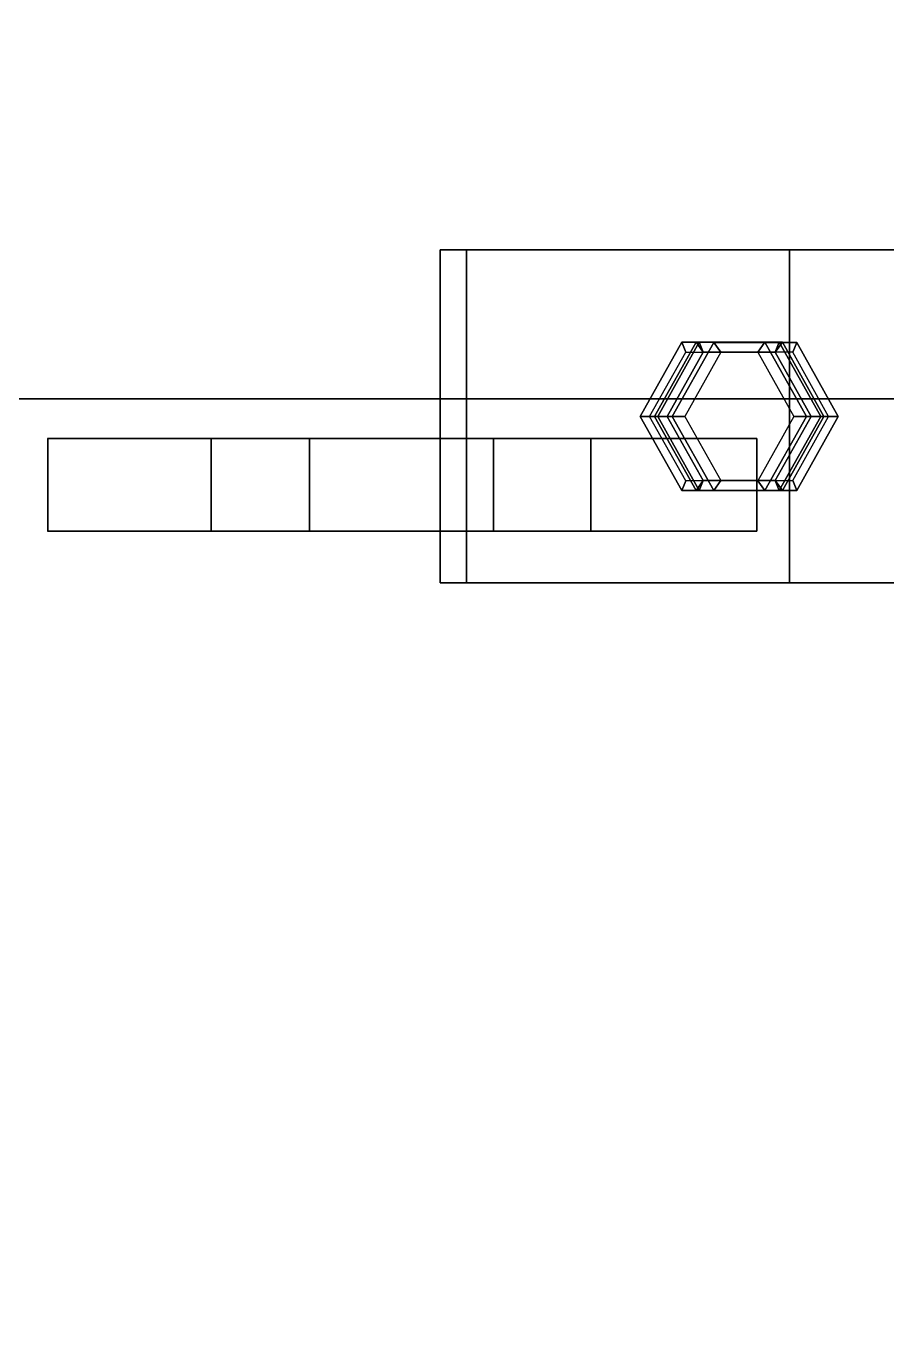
# Model space of a CAD drawing. Extents: x -1 to 1387, y -679 to 1.
# Drawn here: x 1073.7 to 1120.2, y -527.8 to -457.1 of the extents above; entities that cross this region are included whole.
import ezdxf

# ---------------------------------------------------------------- set-up
doc = ezdxf.new("R2010")
doc.units = 0
doc.layers.add('PQ_200_3D', color=1, linetype='Continuous')
doc.layers.add('PQ_BLUE_3D', color=5, linetype='Continuous')

msp = doc.modelspace()

# ---------------------------------------------------------------- linework, layer by layer
at = {"layer": 'PQ_200_3D'}
msp.add_circle((1047.356, -407.219, 571.451), 50, dxfattribs=at)
for points in [[(1193.324, -590.038, 2.997), (1193.324, -224.401, 2.997), (384.127, -224.401, 2.997), (384.127, -590.038, 2.997)], [(963.981, -224.719, 898.837), (1263.691, -224.719, 898.837), (1263.691, -589.719, 898.837), (963.981, -589.719, 898.837)], [(1263.691, -224.719, 848.886), (963.981, -224.719, 848.886), (963.981, -589.719, 848.886), (1263.691, -589.719, 848.886)], [(1193.324, -230.395, 44.955), (1193.324, -584.044, 44.955), (384.127, -584.044, 44.955), (384.127, -230.395, 44.955)], [(1097.508, -469.165, 836.631), (1096.089, -469.165, 830.808), (1096.089, -487.165, 830.808), (1097.508, -487.165, 836.631)], [(1096.089, -469.165, 830.808), (1175.678, -469.165, 811.412), (1175.678, -487.165, 811.412), (1096.089, -487.165, 830.808)], [(1114.979, -469.165, 832.374), (1097.508, -469.165, 836.631), (1097.508, -487.165, 836.631), (1114.979, -487.165, 832.374)], [(1121.515, -469.165, 836.348), (1114.979, -469.165, 832.374), (1114.979, -487.165, 832.374), (1121.515, -487.165, 836.348)], [(1109.36, -474.69, 834.779), (1109.144, -474.155, 835.201), (1106.895, -478.165, 835.75), (1107.411, -478.165, 835.254)], [(1109.144, -474.155, 835.201), (1109.924, -474.16, 838.388), (1107.678, -478.165, 838.936), (1106.895, -478.165, 835.75)], [(1109.924, -474.16, 838.388), (1110.31, -474.697, 838.661), (1108.365, -478.165, 839.135), (1107.678, -478.165, 838.936)], [(1110.31, -474.697, 838.661), (1110.094, -474.162, 839.083), (1107.849, -478.165, 839.63), (1108.365, -478.165, 839.135)], [(1110.094, -474.162, 839.083), (1110.874, -474.167, 842.27), (1108.632, -478.165, 842.816), (1107.849, -478.165, 839.63)], [(1110.874, -474.167, 842.27), (1111.26, -474.704, 842.542), (1109.319, -478.165, 843.015), (1108.632, -478.165, 842.816)], [(1113.258, -474.69, 833.83), (1113.643, -474.155, 834.105), (1109.144, -474.155, 835.201), (1109.36, -474.69, 834.779)], [(1113.643, -474.155, 834.105), (1114.417, -474.16, 837.293), (1109.924, -474.16, 838.388), (1109.144, -474.155, 835.201)], [(1114.417, -474.16, 837.293), (1114.2, -474.697, 837.713), (1110.31, -474.697, 838.661), (1109.924, -474.16, 838.388)], [(1114.2, -474.697, 837.713), (1114.586, -474.162, 837.988), (1110.094, -474.162, 839.083), (1110.31, -474.697, 838.661)], [(1114.586, -474.162, 837.988), (1115.359, -474.167, 841.177), (1110.874, -474.167, 842.27), (1110.094, -474.162, 839.083)], [(1115.359, -474.167, 841.177), (1115.142, -474.704, 841.596), (1111.26, -474.704, 842.542), (1110.874, -474.167, 842.27)], [(1115.207, -478.165, 833.355), (1115.893, -478.165, 833.557), (1113.643, -474.155, 834.105), (1113.258, -474.69, 833.83)], [(1115.893, -478.165, 833.557), (1116.663, -478.165, 836.746), (1114.417, -474.16, 837.293), (1113.643, -474.155, 834.105)], [(1116.663, -478.165, 836.746), (1116.145, -478.165, 837.239), (1114.2, -474.697, 837.713), (1114.417, -474.16, 837.293)], [(1116.145, -478.165, 837.239), (1116.831, -478.165, 837.441), (1114.586, -474.162, 837.988), (1114.2, -474.697, 837.713)], [(1116.831, -478.165, 837.441), (1117.602, -478.165, 840.63), (1115.359, -474.167, 841.177), (1114.586, -474.162, 837.988)], [(1117.602, -478.165, 840.63), (1117.084, -478.165, 841.123), (1115.142, -474.704, 841.596), (1115.359, -474.167, 841.177)], [(1107.411, -478.165, 835.254), (1106.895, -478.165, 835.75), (1109.144, -482.175, 835.201), (1109.36, -481.64, 834.779)], [(1106.895, -478.165, 835.75), (1107.678, -478.165, 838.936), (1109.924, -482.17, 838.388), (1109.144, -482.175, 835.201)], [(1107.678, -478.165, 838.936), (1108.365, -478.165, 839.135), (1110.31, -481.633, 838.661), (1109.924, -482.17, 838.388)], [(1108.365, -478.165, 839.135), (1107.849, -478.165, 839.63), (1110.094, -482.168, 839.083), (1110.31, -481.633, 838.661)], [(1107.849, -478.165, 839.63), (1108.632, -478.165, 842.816), (1110.874, -482.163, 842.27), (1110.094, -482.168, 839.083)], [(1108.632, -478.165, 842.816), (1109.319, -478.165, 843.015), (1111.26, -481.626, 842.542), (1110.874, -482.163, 842.27)], [(1113.258, -481.64, 833.83), (1113.643, -482.175, 834.105), (1115.893, -478.165, 833.557), (1115.207, -478.165, 833.355)], [(1113.643, -482.175, 834.105), (1114.417, -482.17, 837.293), (1116.663, -478.165, 836.746), (1115.893, -478.165, 833.557)], [(1114.417, -482.17, 837.293), (1114.2, -481.633, 837.713), (1116.145, -478.165, 837.239), (1116.663, -478.165, 836.746)], [(1114.2, -481.633, 837.713), (1114.586, -482.168, 837.988), (1116.831, -478.165, 837.441), (1116.145, -478.165, 837.239)], [(1114.586, -482.168, 837.988), (1115.359, -482.163, 841.177), (1117.602, -478.165, 840.63), (1116.831, -478.165, 837.441)], [(1115.359, -482.163, 841.177), (1115.142, -481.626, 841.596), (1117.084, -478.165, 841.123), (1117.602, -478.165, 840.63)], [(1089.024, -484.361, 116.671), (1074.897, -484.361, 61.618), (1074.897, -479.361, 61.618), (1089.024, -479.361, 116.671)], [(1098.973, -484.361, 55.233), (1113.207, -484.361, 110.43), (1113.207, -479.361, 110.43), (1098.973, -479.361, 55.233)], [(1109.36, -481.64, 834.779), (1109.144, -482.175, 835.201), (1113.643, -482.175, 834.105), (1113.258, -481.64, 833.83)], [(1109.924, -482.17, 838.388), (1110.31, -481.633, 838.661), (1114.2, -481.633, 837.713), (1114.417, -482.17, 837.293)], [(1110.31, -481.633, 838.661), (1110.094, -482.168, 839.083), (1114.586, -482.168, 837.988), (1114.2, -481.633, 837.713)], [(1110.874, -482.163, 842.27), (1111.26, -481.626, 842.542), (1115.142, -481.626, 841.596), (1115.359, -482.163, 841.177)], [(1109.144, -482.175, 835.201), (1109.924, -482.17, 838.388), (1114.417, -482.17, 837.293), (1113.643, -482.175, 834.105)], [(1110.094, -482.168, 839.083), (1110.874, -482.163, 842.27), (1115.359, -482.163, 841.177), (1114.586, -482.168, 837.988)]]:
    msp.add_3dface(points, dxfattribs=at)
for points, invisible_edges in [([(1097.508, -469.165, 836.631), (1096.089, -469.165, 830.808), (1181.502, -469.165, 809.992), (1114.979, -469.165, 832.374)], 15), ([(1114.979, -469.165, 832.374), (1121.515, -469.165, 836.348), (1181.502, -469.165, 809.992)], 15), ([(1111.307, -478.165, 834.297), (1109.36, -474.69, 834.779), (1107.411, -478.165, 835.254), (1111.307, -478.165, 834.297)], 15), ([(1111.26, -474.704, 842.542), (1113.199, -478.165, 842.062), (1113.199, -478.165, 842.062), (1109.319, -478.165, 843.015)], 15), ([(1111.307, -478.165, 834.297), (1113.258, -474.69, 833.83), (1109.36, -474.69, 834.779), (1111.307, -478.165, 834.297)], 15), ([(1115.142, -474.704, 841.596), (1113.199, -478.165, 842.062), (1113.199, -478.165, 842.062), (1111.26, -474.704, 842.542)], 15), ([(1111.307, -478.165, 834.297), (1115.207, -478.165, 833.355), (1113.258, -474.69, 833.83), (1111.307, -478.165, 834.297)], 15), ([(1117.084, -478.165, 841.123), (1113.199, -478.165, 842.062), (1113.199, -478.165, 842.062), (1115.142, -474.704, 841.596)], 15), ([(1111.307, -478.165, 834.297), (1107.411, -478.165, 835.254), (1109.36, -481.64, 834.779), (1111.307, -478.165, 834.297)], 15), ([(1109.319, -478.165, 843.015), (1113.199, -478.165, 842.062), (1113.199, -478.165, 842.062), (1111.26, -481.626, 842.542)], 15), ([(1111.307, -478.165, 834.297), (1109.36, -481.64, 834.779), (1113.258, -481.64, 833.83), (1111.307, -478.165, 834.297)], 15), ([(1111.26, -481.626, 842.542), (1113.199, -478.165, 842.062), (1113.199, -478.165, 842.062), (1115.142, -481.626, 841.596)], 15), ([(1111.307, -478.165, 834.297), (1113.258, -481.64, 833.83), (1115.207, -478.165, 833.355), (1111.307, -478.165, 834.297)], 15), ([(1115.142, -481.626, 841.596), (1113.199, -478.165, 842.062), (1113.199, -478.165, 842.062), (1117.084, -478.165, 841.123)], 15), ([(1074.897, -484.361, 61.618), (1074.877, -484.361, 55.144), (1074.877, -479.361, 55.144), (1074.897, -479.361, 61.618)], 2), ([(1074.877, -484.361, 55.144), (1078.109, -484.361, 49.535), (1078.109, -479.361, 49.535), (1074.877, -479.361, 55.144)], 10), ([(1074.897, -479.361, 61.618), (1074.877, -479.361, 55.144), (1086.935, -479.361, 58.425)], 10), ([(1074.877, -479.361, 55.144), (1078.109, -479.361, 49.535), (1086.935, -479.361, 58.425)], 10), ([(1089.024, -479.361, 116.671), (1113.207, -479.361, 110.43), (1098.973, -479.361, 55.233), (1074.897, -479.361, 61.618)], 5), ([(1078.109, -484.361, 49.535), (1083.72, -484.361, 46.307), (1083.72, -479.361, 46.307), (1078.109, -479.361, 49.535)], 8), ([(1078.109, -479.361, 49.535), (1083.72, -479.361, 46.307), (1086.935, -479.361, 58.425)], 10), ([(1083.72, -484.361, 46.307), (1090.194, -484.361, 46.33), (1090.194, -479.361, 46.33), (1083.72, -479.361, 46.307)], 2), ([(1083.72, -479.361, 46.307), (1090.194, -479.361, 46.33), (1086.935, -479.361, 58.425)], 10), ([(1090.194, -479.361, 46.33), (1095.781, -479.361, 49.6), (1086.935, -479.361, 58.425)], 10), ([(1095.781, -479.361, 49.6), (1098.973, -479.361, 55.233), (1086.935, -479.361, 58.425)], 10), ([(1092.201, -484.361, 122.304), (1089.024, -484.361, 116.671), (1089.024, -479.361, 116.671), (1092.201, -479.361, 122.304)], 8), ([(1089.024, -479.361, 116.671), (1092.201, -479.361, 122.304), (1101.115, -479.361, 113.55)], 10), ([(1090.194, -484.361, 46.33), (1095.781, -484.361, 49.6), (1095.781, -479.361, 49.6), (1090.194, -479.361, 46.33)], 10), ([(1097.771, -484.361, 125.593), (1092.201, -484.361, 122.304), (1092.201, -479.361, 122.304), (1097.771, -479.361, 125.593)], 10), ([(1092.201, -479.361, 122.304), (1097.771, -479.361, 125.593), (1101.115, -479.361, 113.55)], 10), ([(1095.781, -484.361, 49.6), (1098.973, -484.361, 55.233), (1098.973, -479.361, 55.233), (1095.781, -479.361, 49.6)], 8), ([(1104.238, -484.361, 125.654), (1097.771, -484.361, 125.593), (1097.771, -479.361, 125.593), (1104.238, -479.361, 125.654)], 2), ([(1097.771, -479.361, 125.593), (1104.238, -479.361, 125.654), (1101.115, -479.361, 113.55)], 10), ([(1104.238, -479.361, 125.654), (1109.869, -479.361, 122.471), (1101.115, -479.361, 113.55)], 10), ([(1109.869, -479.361, 122.471), (1113.152, -479.361, 116.898), (1101.115, -479.361, 113.55)], 10), ([(1113.152, -479.361, 116.898), (1113.207, -479.361, 110.43), (1101.115, -479.361, 113.55)], 10), ([(1109.869, -484.361, 122.471), (1104.238, -484.361, 125.654), (1104.238, -479.361, 125.654), (1109.869, -479.361, 122.471)], 8), ([(1113.152, -484.361, 116.898), (1109.869, -484.361, 122.471), (1109.869, -479.361, 122.471), (1113.152, -479.361, 116.898)], 10), ([(1113.207, -484.361, 110.43), (1113.152, -484.361, 116.898), (1113.152, -479.361, 116.898), (1113.207, -479.361, 110.43)], 2), ([(1074.897, -484.361, 61.618), (1074.877, -484.361, 55.144), (1086.935, -484.361, 58.425)], 10), ([(1074.877, -484.361, 55.144), (1078.109, -484.361, 49.535), (1086.935, -484.361, 58.425)], 10), ([(1089.024, -484.361, 116.671), (1113.207, -484.361, 110.43), (1098.973, -484.361, 55.233), (1074.897, -484.361, 61.618)], 5), ([(1078.109, -484.361, 49.535), (1083.72, -484.361, 46.307), (1086.935, -484.361, 58.425)], 10), ([(1083.72, -484.361, 46.307), (1090.194, -484.361, 46.33), (1086.935, -484.361, 58.425)], 10), ([(1090.194, -484.361, 46.33), (1095.781, -484.361, 49.6), (1086.935, -484.361, 58.425)], 10), ([(1095.781, -484.361, 49.6), (1098.973, -484.361, 55.233), (1086.935, -484.361, 58.425)], 10), ([(1089.024, -484.361, 116.671), (1092.201, -484.361, 122.304), (1101.115, -484.361, 113.55)], 10), ([(1092.201, -484.361, 122.304), (1097.771, -484.361, 125.593), (1101.115, -484.361, 113.55)], 10), ([(1097.771, -484.361, 125.593), (1104.238, -484.361, 125.654), (1101.115, -484.361, 113.55)], 10), ([(1104.238, -484.361, 125.654), (1109.869, -484.361, 122.471), (1101.115, -484.361, 113.55)], 10), ([(1109.869, -484.361, 122.471), (1113.152, -484.361, 116.898), (1101.115, -484.361, 113.55)], 10), ([(1113.152, -484.361, 116.898), (1113.207, -484.361, 110.43), (1101.115, -484.361, 113.55)], 10), ([(1097.508, -487.165, 836.631), (1096.089, -487.165, 830.808), (1181.502, -487.165, 809.992), (1114.979, -487.165, 832.374)], 15), ([(1114.979, -487.165, 832.374), (1121.515, -487.165, 836.348), (1181.502, -487.165, 809.992)], 15)]:
    msp.add_3dface(points, dxfattribs=dict(at, invisible_edges=invisible_edges))
at = {"layer": 'PQ_BLUE_3D'}
for points, invisible_edges in [([(383.933, -486.736, 60.61), (383.765, -486.102, 58.162), (1076.426, -304.531, 58.162), (1076.594, -305.165, 60.61)], 8), ([(383.765, -486.102, 58.162), (383.933, -486.736, 55.715), (1076.594, -305.165, 55.715), (1076.426, -304.531, 58.162)], 2), ([(384.392, -488.468, 62.402), (383.933, -486.736, 60.61), (1076.594, -305.165, 60.61), (1077.053, -306.897, 62.402)], 10), ([(383.933, -486.736, 55.715), (384.392, -488.468, 53.923), (1077.053, -306.897, 53.923), (1076.594, -305.165, 55.715)], 10), ([(385.019, -490.834, 63.057), (384.392, -488.468, 62.402), (1077.053, -306.897, 62.402), (1077.68, -309.263, 63.057)], 2), ([(384.392, -488.468, 53.923), (385.019, -490.834, 53.267), (1077.68, -309.263, 53.267), (1077.053, -306.897, 53.923)], 8), ([(385.646, -493.2, 62.402), (385.019, -490.834, 63.057), (1077.68, -309.263, 63.057), (1078.307, -311.629, 62.402)], 8), ([(385.019, -490.834, 53.267), (385.646, -493.2, 53.923), (1078.307, -311.629, 53.923), (1077.68, -309.263, 53.267)], 2), ([(386.105, -494.932, 60.61), (385.646, -493.2, 62.402), (1078.307, -311.629, 62.402), (1078.766, -313.361, 60.61)], 10), ([(385.646, -493.2, 53.923), (386.105, -494.932, 55.715), (1078.766, -313.361, 55.715), (1078.307, -311.629, 53.923)], 10), ([(386.273, -495.566, 58.162), (386.105, -494.932, 60.61), (1078.766, -313.361, 60.61), (1078.935, -313.995, 58.162)], 2), ([(386.105, -494.932, 55.715), (386.273, -495.566, 58.162), (1078.935, -313.995, 58.162), (1078.766, -313.361, 55.715)], 8), ([(494.133, -486.711, 60.61), (494.03, -486.064, 58.162), (1075.059, -393.652, 58.162), (1075.162, -394.299, 60.61)], 8), ([(494.03, -486.064, 58.162), (494.133, -486.711, 55.715), (1075.162, -394.299, 55.715), (1075.059, -393.652, 58.162)], 2), ([(494.414, -488.481, 62.402), (494.133, -486.711, 60.61), (1075.162, -394.299, 60.61), (1075.443, -396.069, 62.402)], 10), ([(494.133, -486.711, 55.715), (494.414, -488.481, 53.923), (1075.443, -396.069, 53.923), (1075.162, -394.299, 55.715)], 10), ([(494.799, -490.898, 63.057), (494.414, -488.481, 62.402), (1075.443, -396.069, 62.402), (1075.828, -398.486, 63.057)], 2), ([(494.414, -488.481, 53.923), (494.799, -490.898, 53.267), (1075.828, -398.486, 53.267), (1075.443, -396.069, 53.923)], 8), ([(495.183, -493.315, 62.402), (494.799, -490.898, 63.057), (1075.828, -398.486, 63.057), (1076.212, -400.903, 62.402)], 8), ([(494.799, -490.898, 53.267), (495.183, -493.315, 53.923), (1076.212, -400.903, 53.923), (1075.828, -398.486, 53.267)], 2), ([(495.465, -495.085, 60.61), (495.183, -493.315, 62.402), (1076.212, -400.903, 62.402), (1076.494, -402.673, 60.61)], 10), ([(495.183, -493.315, 53.923), (495.465, -495.085, 55.715), (1076.494, -402.673, 55.715), (1076.212, -400.903, 53.923)], 10), ([(495.568, -495.732, 58.162), (495.465, -495.085, 60.61), (1076.494, -402.673, 60.61), (1076.597, -403.32, 58.162)], 2), ([(495.465, -495.085, 55.715), (495.568, -495.732, 58.162), (1076.597, -403.32, 58.162), (1076.494, -402.673, 55.715)], 8)]:
    msp.add_3dface(points, dxfattribs=dict(at, invisible_edges=invisible_edges))

# ---------------------------------------------------------------- meshes
at = {"layer": 'PQ_200_3D'}
mesh = msp.add_polyface(dxfattribs=at)
corners = [(966.336, -587.219, 898.837), (1261.336, -587.219, 898.837), (1261.336, -227.219, 898.837), (966.336, -227.219, 898.837), (966.336, -587.219, 913.837), (1261.336, -587.219, 913.837), (1261.336, -227.219, 913.837), (966.336, -227.219, 913.837)]
mesh.append_faces([[corners[k] for k in face] for face in [(0, 3, 2, 1), (4, 5, 6, 7), (0, 1, 5, 4), (3, 7, 6, 2), (0, 4, 7, 3), (1, 2, 6, 5)]])
at = {"layer": 'PQ_BLUE_3D'}
mesh = msp.add_polyface(dxfattribs=at)
corners = [(893.621, -572.219, 504.139), (1128.621, -572.219, 504.139), (1128.621, -477.219, 504.139), (893.621, -477.219, 504.139), (893.621, -572.219, 594.139), (1128.621, -572.219, 594.139), (1128.621, -477.219, 594.139), (893.621, -477.219, 594.139)]
mesh.append_faces([[corners[k] for k in face] for face in [(0, 3, 2, 1), (4, 5, 6, 7), (0, 1, 5, 4), (3, 7, 6, 2), (0, 4, 7, 3), (1, 2, 6, 5)]])

doc.saveas('drawing.dxf')
